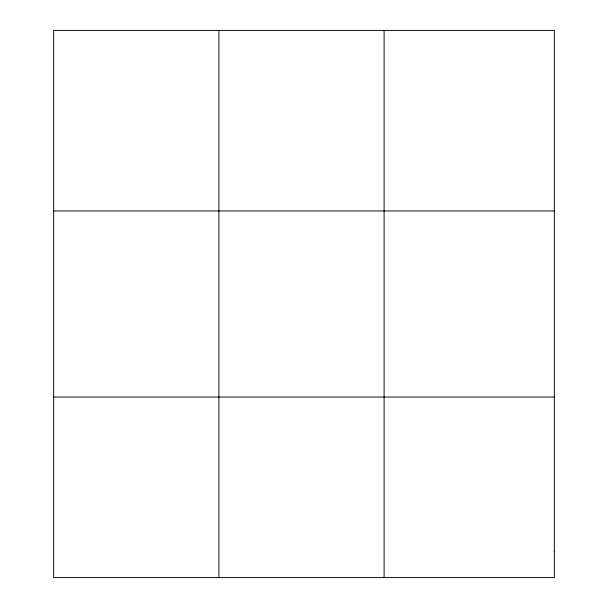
<?xml version="1.0" encoding="UTF-8"?>
<svg xmlns="http://www.w3.org/2000/svg" width="608" height="608" viewBox="0 0 608 608"><rect width="100%" height="100%" fill="white"/><g stroke="black" fill="none" stroke-linecap="round" stroke-linejoin="round"><path stroke-width="0.91" d="M218.888 577.6L218.888 30.4M384.104 577.6L384.104 30.4M53.679 210.976L554.321 210.976M53.679 397.024L554.321 397.024M554.321 551.806L554.321 577.6L53.679 577.6L53.679 30.4L554.321 30.4L554.321 551.806"/></g></svg>
